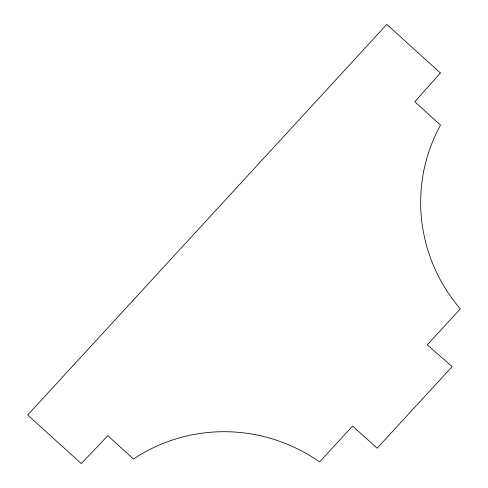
<?xml version="1.0" encoding="UTF-8"?>
<svg xmlns="http://www.w3.org/2000/svg" width="488" height="488" viewBox="0 0 488 488"><rect width="100%" height="100%" fill="white"/><g stroke="black" fill="none" stroke-linecap="round" stroke-linejoin="round"><path stroke-width="0.73" d="M440.389 73.005L414.824 101.76L440.542 125.081A164.407 161.809 29.8 0 0 460.318 308.886L427.281 344.815L452.138 366.64L377.126 448.228L352.629 426.012L319.597 461.941A164.407 161.809 29.8 0 0 133.505 459.031L107.787 435.705L81.276 463.6L27.682 414.995L386.801 24.4L440.389 73.005"/></g></svg>
